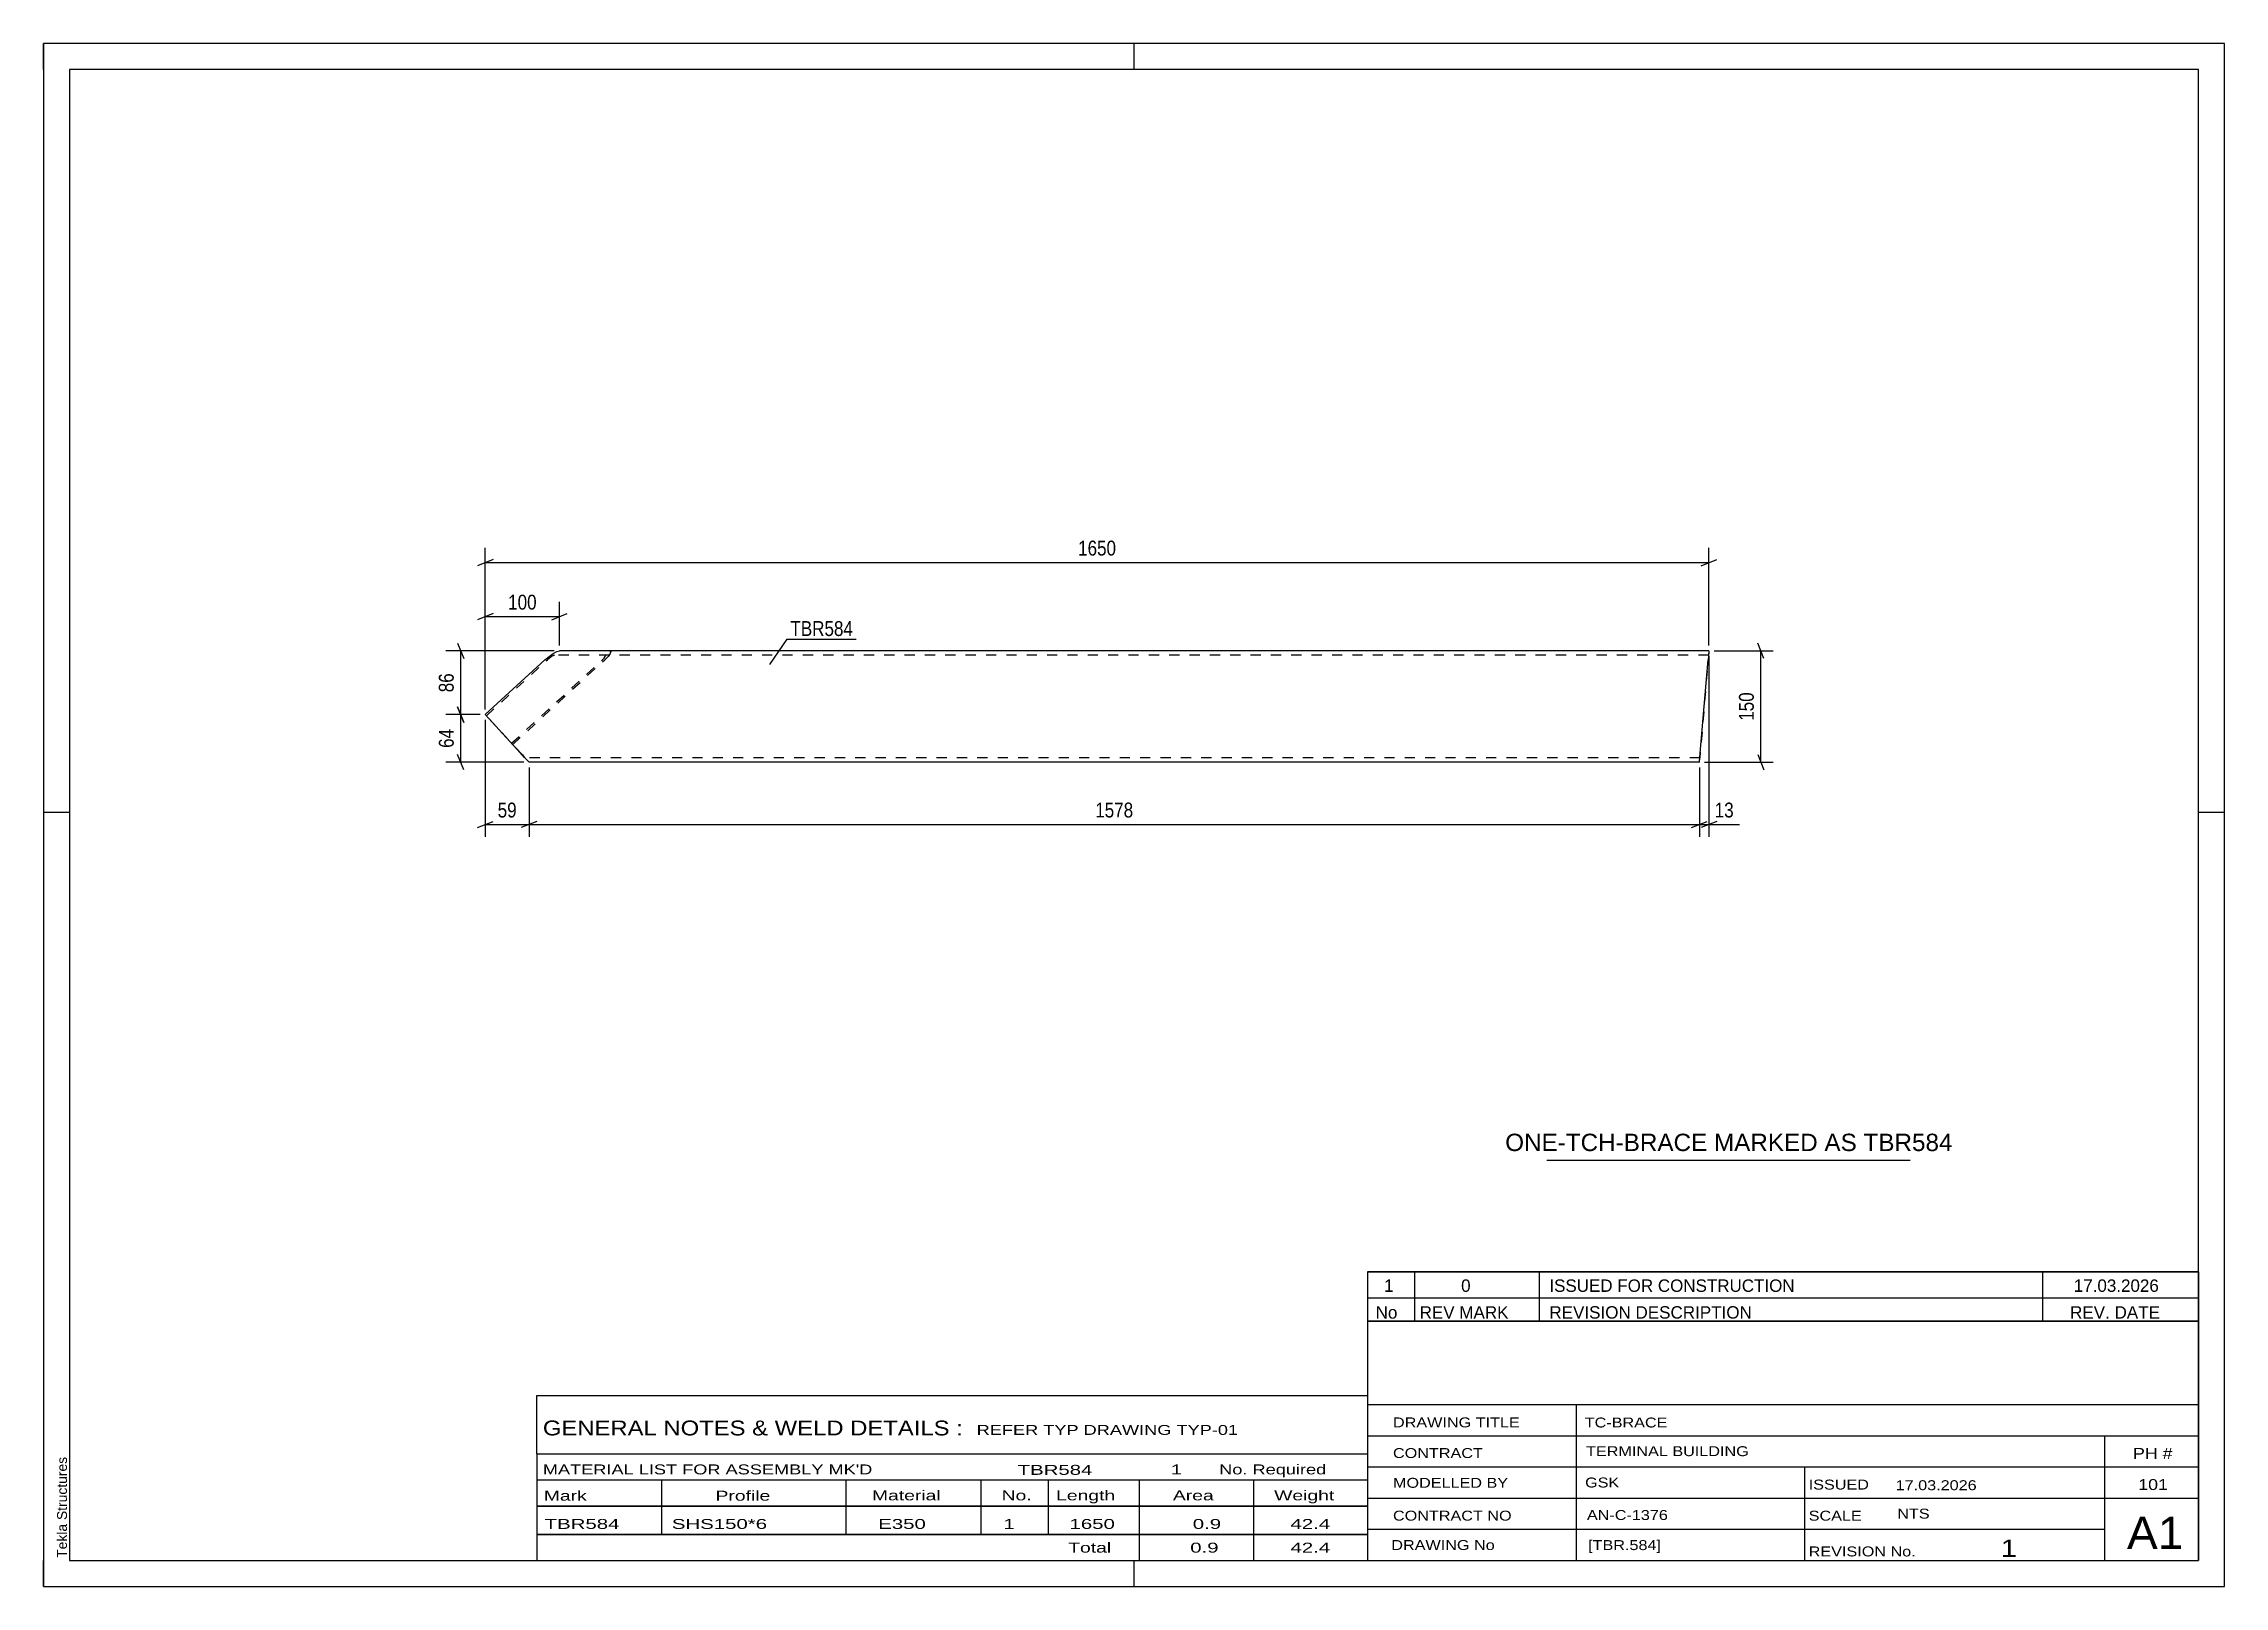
# Paper-space layout 'Layout1' of a CAD drawing. Header units: millimetres. Extents: x 0 to 420, y 0 to 297.
# The model-space entities are those that its viewports show. They can reach past a viewport. Long polylines and large blocks are cut down to what shows.
import ezdxf

# ---------------------------------------------------------------- set-up
doc = ezdxf.new("R2010")
doc.units = ezdxf.units.MM
doc.linetypes.add('DXK_LINE_DOT2', pattern=[3.9198, 1.9599, -1.9599])
doc.layers.add('Viewport layer', color=7, linetype='Continuous', plot=False)
doc.styles.add('Arial', font='ARIAL.TTF', dxfattribs={"height": 0.2})
doc.styles.add('Arial Narrow', font='ARIALN.TTF', dxfattribs={"height": 0.2})

# ---------------------------------------------------------------- blocks, each defined once
blk = doc.blocks.new('Unknown-582664134-1162')
at = {"color": 5, "linetype": 'Continuous'}
for p, q in [((420, 297), (0, 297)), ((0, 297), (0, 0)), ((0, 292), (0, 297)), ((210, 292), (210, 297)), ((420, 0), (420, 297)), ((415, 292), (5, 292)), ((5, 292), (5, 5)), ((415, 5), (415, 292)), ((5, 149), (0, 149)), ((420, 149), (415, 149)), ((0, 0), (0, 5)), ((5, 5), (415, 5)), ((210, 0), (210, 5)), ((0, 0), (420, 0))]:
    blk.add_line(p, q, dxfattribs=at)
at = {"color": 174, "linetype": 'Continuous', "style": 'Arial'}
blk.add_text('Tekla Structures', height=1.9102, rotation=90, dxfattribs=at).set_placement((4.5, 5.5))
blk = doc.blocks.new('Part-582664134-1714 - 1710')
at = {"color": 2, "linetype": 'Continuous'}
for p, q in [((85.07, 167.82), (96.56, 178.39)), ((96.56, 178.39), (97.35, 179.04)), ((97.35, 179.04), (98.15, 179.6)), ((98.15, 179.6), (98.85, 179.97)), ((98.85, 179.97), (99.35, 180.1)), ((320.72, 180.1), (99.35, 180.1)), ((319.05, 160.39), (320.57, 178.39)), ((320.63, 179.04), (320.57, 178.39)), ((320.71, 179.97), (320.63, 179.04)), ((320.72, 180.1), (320.71, 179.97)), ((92.51, 159.73), (85.07, 167.82)), ((93.03, 159.17), (92.51, 159.73)), ((318.9, 158.67), (319.05, 160.39)), ((93.37, 158.8), (93.03, 159.17)), ((93.49, 158.67), (93.37, 158.8)), ((318.9, 158.67), (93.49, 158.67)), ((318.9, 158.67), (318.9, 158.67))]:
    blk.add_line(p, q, dxfattribs=at)
at = {"color": 7, "linetype": 'DXK_LINE_DOT2'}
for p, q in [((85.28, 167.59), (97.02, 178.39)), ((90.14, 162.31), (107.62, 178.39)), ((90.35, 162.08), (108.08, 178.39)), ((97.42, 178.71), (97.02, 178.39)), ((97.82, 178.99), (97.42, 178.71)), ((98.17, 179.18), (97.82, 178.99)), ((98.42, 179.24), (98.17, 179.18)), ((320.65, 179.24), (98.42, 179.24)), ((107.62, 178.39), (107.94, 178.71)), ((107.94, 178.71), (108.15, 178.99)), ((108.73, 179.04), (108.08, 178.39)), ((108.2, 179.18), (108.09, 179.24)), ((108.15, 178.99), (108.16, 179.04)), ((108.16, 179.04), (108.2, 179.18)), ((109.13, 179.6), (108.73, 179.04)), ((109.03, 180.1), (109.24, 179.97)), ((109.24, 179.97), (109.13, 179.6)), ((320.72, 180.1), (318.98, 159.53)), ((85.07, 167.82), (85.28, 167.59)), ((92.21, 160.06), (85.28, 167.59)), ((92.21, 160.06), (90.14, 162.31)), ((90.14, 162.31), (90.35, 162.08)), ((92.64, 159.59), (90.35, 162.08)), ((92.21, 160.06), (92.64, 159.59)), ((92.47, 159.78), (92.21, 160.06)), ((92.64, 159.59), (92.47, 159.78)), ((318.91, 158.8), (319.05, 160.39)), ((92.64, 159.59), (93.03, 159.17)), ((92.64, 159.59), (92.7, 159.53)), ((92.7, 159.53), (92.64, 159.59)), ((92.7, 159.53), (92.7, 159.53)), ((318.98, 159.53), (92.7, 159.53)), ((93.03, 159.17), (93.37, 158.8)), ((93.37, 158.8), (93.49, 158.67)), ((93.49, 158.67), (93.49, 158.67)), ((318.9, 158.67), (318.91, 158.8)), ((318.98, 159.53), (318.98, 159.59)), ((318.98, 159.53), (318.98, 159.53))]:
    blk.add_line(p, q, dxfattribs=at)
blk = doc.blocks.new('StraightDimension-582664134-1849 - 1710')
at = {"color": 7, "linetype": 'Continuous'}
for p, q in [((85.07, 166.82), (85.07, 144.27)), ((93.49, 157.67), (93.49, 144.27)), ((83.57, 146.07), (86.57, 147.27)), ((94.99, 147.27), (91.99, 146.07)), ((85.07, 146.67), (93.49, 146.67))]:
    blk.add_line(p, q, dxfattribs=at)
at = {"color": 0}
blk.add_wipeout([(91.71, 147.42), (91.71, 151.62), (86.85, 151.62), (86.85, 147.42)], dxfattribs=at)
at = {"color": 3, "style": 'Arial Narrow'}
blk.add_text('59', height=2.863, dxfattribs=at).set_placement((87.45, 148.02))
blk = doc.blocks.new('StraightDimension-582664134-1841 - 1710')
at = {"color": 7, "linetype": 'Continuous'}
for p, q in [((331.32, 178.6), (330.12, 181.6)), ((321.72, 180.1), (333.12, 180.1)), ((330.72, 158.67), (330.72, 180.1)), ((330.12, 160.17), (331.32, 157.17)), ((319.9, 158.67), (333.12, 158.67))]:
    blk.add_line(p, q, dxfattribs=at)
at = {"color": 0}
blk.add_wipeout([(329.97, 172.73), (325.77, 172.73), (325.77, 166.04), (329.97, 166.04)], dxfattribs=at)
at = {"color": 3, "style": 'Arial Narrow'}
blk.add_text('150', height=2.863, rotation=90.0002, dxfattribs=at).set_placement((329.37, 166.64))
blk = doc.blocks.new('StraightDimension-582664134-1848 - 1710')
at = {"color": 7, "linetype": 'Continuous'}
for p, q in [((93.49, 157.67), (93.49, 144.27)), ((318.9, 157.67), (318.9, 144.27)), ((94.99, 147.27), (91.99, 146.07)), ((317.4, 146.07), (320.4, 147.27)), ((93.49, 146.67), (318.9, 146.67))]:
    blk.add_line(p, q, dxfattribs=at)
at = {"color": 0}
blk.add_wipeout([(210.45, 147.42), (210.45, 151.62), (201.94, 151.62), (201.94, 147.42)], dxfattribs=at)
at = {"color": 3, "style": 'Arial Narrow'}
blk.add_text('1578', height=2.863, dxfattribs=at).set_placement((202.54, 148.02))
blk = doc.blocks.new('StraightDimension-582664134-1847 - 1710')
at = {"color": 7, "linetype": 'Continuous'}
for p, q in [((320.72, 179.1), (320.72, 144.27)), ((318.9, 157.67), (318.9, 144.27)), ((317.4, 146.07), (320.4, 147.27)), ((322.22, 147.27), (319.22, 146.07)), ((318.9, 146.67), (320.72, 146.67))]:
    blk.add_line(p, q, dxfattribs=at)
at = {"color": 0}
blk.add_wipeout([(326.1, 147.42), (326.1, 151.62), (321.24, 151.62), (321.24, 147.42)], dxfattribs=at)
at = {"color": 7, "linetype": 'Continuous'}
blk.add_line((320.72, 146.67), (326.62, 146.67), dxfattribs=at)
blk.add_line((320.72, 146.67), (326.62, 146.67), dxfattribs=at)
at = {"color": 3, "style": 'Arial Narrow'}
blk.add_text('13', height=2.863, dxfattribs=at).set_placement((321.84, 148.02))
blk = doc.blocks.new('StraightDimension-582664134-1861 - 1710')
at = {"color": 7, "linetype": 'Continuous'}
for p, q in [((86.57, 197.7), (83.57, 196.5)), ((85.07, 168.82), (85.07, 199.95)), ((319.22, 196.5), (322.22, 197.7)), ((320.72, 181.1), (320.72, 199.95)), ((85.07, 197.1), (320.72, 197.1))]:
    blk.add_line(p, q, dxfattribs=at)
at = {"color": 0}
blk.add_wipeout([(207.15, 197.85), (207.15, 202.05), (198.64, 202.05), (198.64, 197.85)], dxfattribs=at)
at = {"color": 3, "style": 'Arial Narrow'}
blk.add_text('1650', height=2.863, dxfattribs=at).set_placement((199.24, 198.45))
blk = doc.blocks.new('StraightDimension-582664134-2168 - 1710')
at = {"color": 7, "linetype": 'Continuous'}
for p, q in [((79.73, 181.6), (80.93, 178.6)), ((98.35, 180.1), (77.48, 180.1)), ((80.33, 167.82), (80.33, 180.1)), ((80.93, 166.32), (79.73, 169.32)), ((84.07, 167.82), (77.48, 167.82))]:
    blk.add_line(p, q, dxfattribs=at)
at = {"color": 0}
blk.add_wipeout([(79.58, 176.39), (75.38, 176.39), (75.38, 171.53), (79.58, 171.53)], dxfattribs=at)
at = {"color": 3, "style": 'Arial Narrow'}
blk.add_text('86', height=2.863, rotation=90.0002, dxfattribs=at).set_placement((78.98, 172.13))
blk = doc.blocks.new('StraightDimension-582664134-2169 - 1710')
at = {"color": 7, "linetype": 'Continuous'}
for p, q in [((79.73, 169.32), (80.93, 166.32)), ((84.07, 167.82), (77.48, 167.82)), ((80.33, 158.67), (80.33, 167.82)), ((80.93, 157.17), (79.73, 160.17)), ((92.49, 158.67), (77.48, 158.67))]:
    blk.add_line(p, q, dxfattribs=at)
at = {"color": 0}
blk.add_wipeout([(79.58, 165.67), (75.38, 165.67), (75.38, 160.82), (79.58, 160.82)], dxfattribs=at)
at = {"color": 3, "style": 'Arial Narrow'}
blk.add_text('64', height=2.863, rotation=90.0002, dxfattribs=at).set_placement((78.98, 161.42))
blk = doc.blocks.new('StraightDimension-582664134-2189 - 1710')
at = {"color": 7, "linetype": 'Continuous'}
for p, q in [((85.07, 168.82), (85.07, 189.54)), ((99.35, 181.1), (99.35, 189.54)), ((86.57, 187.29), (83.57, 186.09)), ((85.07, 186.69), (99.35, 186.69)), ((97.85, 186.09), (100.85, 187.29))]:
    blk.add_line(p, q, dxfattribs=at)
at = {"color": 0}
blk.add_wipeout([(95.55, 187.44), (95.55, 191.64), (88.87, 191.64), (88.87, 187.44)], dxfattribs=at)
at = {"color": 3, "style": 'Arial Narrow'}
blk.add_text('100', height=2.863, dxfattribs=at).set_placement((89.47, 188.04))
blk = doc.blocks.new('Unknown-582664134-2274')
at = {"color": 7, "linetype": 'Continuous'}
for p, q in [((255, 51.05), (255, 5)), ((255, 51.05), (415, 51.05)), ((415, 51), (415, 5)), ((255, 35), (415, 35)), ((295.14, 35), (295.14, 5)), ((255, 29), (415, 29)), ((397, 5.05), (397, 29.05)), ((255, 23), (415, 23)), ((339.14, 23), (339.14, 5)), ((255, 17), (415, 17)), ((255, 11), (397, 11)), ((255, 5), (415, 5))]:
    blk.add_line(p, q, dxfattribs=at)
at = {"color": 7, "style": 'Arial Narrow'}
for s, height, width, p in [('DRAWING TITLE', 1.9089, 1.425378, (259.88, 30.61)), ('TC-BRACE', 1.909, 1.425378, (296.81, 30.59)), ('CONTRACT', 1.909, 1.425378, (259.88, 24.71)), ('TERMINAL BUILDING', 1.9089, 1.425378, (297.06, 25.07)), ('MODELLED BY', 1.9089, 1.425378, (259.88, 18.98)), ('GSK', 1.909, 1.425378, (296.88, 19.04)), ('ISSUED', 1.909, 1.425378, (339.94, 18.64)), ('17.03.2026', 1.909, 1.425378, (356.69, 18.52)), ('CONTRACT NO', 1.9089, 1.425378, (259.88, 12.66)), ('AN-C-1376', 1.909, 1.425378, (297.23, 12.78)), ('SCALE', 1.909, 1.425378, (339.94, 12.65)), ('A1', 6.204, 1.25, (401.24, 7.2)), ('DRAWING No', 1.909, 1.425378, (259.56, 7)), ('[TBR.584]', 1.909, 1.425378, (297.46, 6.99)), ('1', 3.34, 1.5, (376.91, 5.68)), ('REVISION No.', 1.9089, 1.425378, (339.94, 5.77))]:
    blk.add_text(s, height=height, dxfattribs=dict(at, width=width)).set_placement(p)
at = {"color": 7, "linetype": 'Continuous', "style": 'Arial Narrow'}
for s, height, width, p in [('PH #', 2.1, 1.42538, (402.4, 24.55)), ('101', 2.1, 1.42538, (403.41, 18.55)), ('NTS', 1.909, 1.425378, (357, 13.05))]:
    blk.add_text(s, height=height, dxfattribs=dict(at, width=width)).set_placement(p)
blk = doc.blocks.new('Unknown-582664134-2275')
at = {"color": 7, "linetype": 'Continuous'}
for p, q in [((255, 60.55), (415, 60.55)), ((415, 60.55), (255, 60.55)), ((255, 60.55), (255, 55.55)), ((264, 60.55), (264, 55.55)), ((288, 60.55), (288, 55.55)), ((385, 60.55), (385, 55.55)), ((415, 60.55), (415, 55.55)), ((255, 55.55), (415, 55.55)), ((255, 55.55), (255, 51.05)), ((255, 55.55), (415, 55.55)), ((264, 55.55), (264, 51.05)), ((288, 55.55), (288, 51.05)), ((385, 55.55), (385, 51.05)), ((415, 55.55), (415, 51.05)), ((415, 51.05), (255, 51.05))]:
    blk.add_line(p, q, dxfattribs=at)
at = {"color": 7, "linetype": 'Continuous', "style": 'Arial Narrow'}
for s, height, width, p in [('1', 2.39, 1.196471, (258.16, 56.7)), ('0', 2.39, 1.196471, (273, 56.7)), ('ISSUED FOR CONSTRUCTION', 2.3861, 1.196471, (290, 56.7)), ('17.03.2026', 2.386, 1.196471, (391, 56.7)), ('No', 2.386, 1.2, (256.54, 51.55)), ('REV MARK', 2.386, 1.2, (265, 51.55)), ('REVISION DESCRIPTION', 2.3861, 1.2, (290, 51.55)), ('REV. DATE', 2.386, 1.2, (390.28, 51.55))]:
    blk.add_text(s, height=height, dxfattribs=dict(at, width=width)).set_placement(p)
blk = doc.blocks.new('Unknown-582664134-2276')
at = {"color": 7, "linetype": 'Continuous'}
for p, q in [((95, 36.75), (255, 36.75)), ((95, 25.5), (95, 36.75)), ((255, 36.75), (255, 25.5)), ((95, 25.5), (255, 25.5)), ((95, 25.5), (95, 20.5)), ((255, 25.5), (255, 20.5)), ((95, 20.5), (255, 20.5)), ((95, 20.5), (95, 15.5)), ((119, 20.5), (119, 15.5)), ((154.5, 20.5), (154.5, 15.5)), ((180.5, 20.5), (180.5, 15.5)), ((193.5, 20.5), (193.5, 15.5)), ((211, 20.5), (211, 15.5)), ((233, 20.5), (233, 15.5)), ((255, 20.5), (255, 15.5)), ((95, 15.5), (255, 15.5)), ((95, 15.45), (95, 10.05)), ((95, 15.45), (255, 15.45)), ((119, 15.5), (119, 10)), ((154.5, 15.5), (154.5, 10)), ((180.5, 15.5), (180.5, 10)), ((193.5, 15.5), (193.5, 10)), ((211, 15.5), (211, 10)), ((233, 15.5), (233, 10)), ((255, 15.45), (255, 10.05)), ((95, 10.05), (255, 10.05)), ((95, 10), (255, 10)), ((95, 10), (95, 5)), ((211, 10), (211, 5)), ((233, 10), (233, 5)), ((255, 10), (255, 5)), ((95, 5), (255, 5))]:
    blk.add_line(p, q, dxfattribs=at)
at = {"color": 7, "style": 'Arial Narrow'}
for s, height, width, p in [('GENERAL NOTES & WELD DETAILS :', 2.8633, 1.4, (96.15, 29.06)), ('REFER TYP DRAWING TYP-01', 1.9089, 1.6, (179.7, 29.16)), ("MATERIAL LIST FOR ASSEMBLY MK'D", 1.9089, 1.6, (96.15, 21.56)), ('TBR584', 1.909, 1.794707, (187.59, 21.47)), ('1', 1.91, 1.794707, (217.08, 21.56)), ('No. Required', 1.9089, 1.6, (226.41, 21.56)), ('Mark', 1.909, 1.7, (96.34, 16.5)), ('Profile', 1.909, 1.7, (129.41, 16.5)), ('Material', 1.909, 1.7, (159.54, 16.56)), ('No.', 1.909, 1.7, (184.5, 16.56)), ('Length', 1.909, 1.7, (195, 16.56)), ('Area', 1.909, 1.7, (217.5, 16.56)), ('Weight', 1.909, 1.7, (237, 16.56))]:
    blk.add_text(s, height=height, dxfattribs=dict(at, width=width)).set_placement(p)
at = {"color": 7, "linetype": 'Continuous', "style": 'Arial Narrow'}
for s, height, width, p in [('TBR584', 1.909, 1.794707, (96.5, 11.06)), ('SHS150*6', 1.909, 1.794707, (121, 11.06)), ('E350', 1.909, 1.794707, (160.74, 11.06)), ('1', 1.91, 1.794707, (184.86, 11.06)), ('1650', 1.909, 1.794707, (197.58, 11.06)), ('0.9', 1.909, 1.794707, (221.32, 11.06)), ('42.4', 1.909, 1.794707, (240.14, 11.06)), ('Total', 1.909, 1.7, (197.33, 6.5)), ('0.9', 1.909, 1.794707, (220.83, 6.5)), ('42.4', 1.909, 1.794707, (240.14, 6.5))]:
    blk.add_text(s, height=height, dxfattribs=dict(at, width=width)).set_placement(p)
blk = doc.blocks.new('Unknown-582664134-2277')
at = {"color": 7, "linetype": 'Continuous'}
blk.add_line((289.5, 82.05), (359.5, 82.05), dxfattribs=at)
at = {"color": 7, "style": 'Arial'}
blk.add_text('ONE-TCH-BRACE MARKED AS TBR584', height=3.3428, dxfattribs=at).set_placement((281.49, 83.8))
blk = doc.blocks.new('Mark-582664134-1749 - 1710')
at = {"color": 0}
blk.add_wipeout([(155.88, 182.96), (155.88, 185.96), (143.83, 185.96), (143.83, 182.96)], dxfattribs=at)
blk.add_wipeout([(155.88, 182.96), (155.88, 185.96), (143.83, 185.96), (143.83, 182.96)], dxfattribs=at)
at = {"color": 30, "linetype": 'Continuous'}
for p, q in [((139.87, 177.47), (143.23, 182.36)), ((143.23, 182.36), (156.48, 182.36))]:
    blk.add_line(p, q, dxfattribs=at)
at = {"color": 3, "style": 'Arial Narrow'}
blk.add_text('TBR584', height=2.863, dxfattribs=at).set_placement((143.83, 182.96))

msp = doc.modelspace()

# ---------------------------------------------------------------- block references
for name in ['Unknown-582664134-1162', 'Part-582664134-1714 - 1710', 'Unknown-582664134-2277', 'Unknown-582664134-2275', 'Unknown-582664134-2274', 'Unknown-582664134-2276']:
    msp.add_blockref(name, (0, 0))

# ---------------------------------------------------------------- next in the draw order: block references
for name in ['StraightDimension-582664134-1841 - 1710', 'StraightDimension-582664134-1849 - 1710']:
    msp.add_blockref(name, (0, 0))

# ---------------------------------------------------------------- next in the draw order: block references
msp.add_blockref('StraightDimension-582664134-1848 - 1710', (0, 0))

# ---------------------------------------------------------------- next in the draw order: block references
msp.add_blockref('StraightDimension-582664134-1847 - 1710', (0, 0))

# ---------------------------------------------------------------- next in the draw order: block references
msp.add_blockref('StraightDimension-582664134-1861 - 1710', (0, 0))

# ---------------------------------------------------------------- next in the draw order: block references
for name in ['Mark-582664134-1749 - 1710', 'StraightDimension-582664134-2168 - 1710']:
    msp.add_blockref(name, (0, 0))

# ---------------------------------------------------------------- next in the draw order: block references
msp.add_blockref('StraightDimension-582664134-2169 - 1710', (0, 0))

# ---------------------------------------------------------------- next in the draw order: block references
msp.add_blockref('StraightDimension-582664134-2189 - 1710', (0, 0))

psp = doc.layouts.get("Layout1")

# ---------------------------------------------------------------- viewports
at = {"layer": 'Viewport layer', "view_target_point": (210, 148.5)}
psp.add_viewport(center=(210, 148.5), size=(420, 297), view_center_point=(0, 0), view_height=297, dxfattribs=at)

doc.saveas('drawing.dxf')
